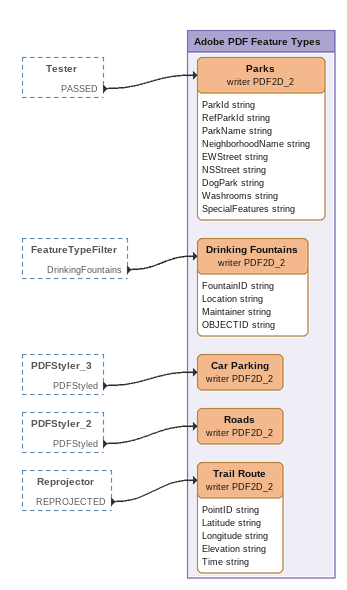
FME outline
Tester [outside]
    PASSED -> Parks (writer PDF2D_2)
FeatureTypeFilter [outside]
    DrinkingFountains -> Drinking Fountains (writer PDF2D_2)
PDFStyler_3 [outside]
    PDFStyled -> Car Parking (writer PDF2D_2)
PDFStyler_2 [outside]
    PDFStyled -> Roads (writer PDF2D_2)
Reprojector [outside]
    REPROJECTED -> Trail Route (writer PDF2D_2)

Bookmark: Adobe PDF Feature Types
Parks (writer PDF2D_2)
    attributes: ParkId string, RefParkId string, ParkName string, NeighborhoodName string, EWStreet string, NSStreet string, DogPark string, Washrooms string, SpecialFeatures string
Car Parking (writer PDF2D_2)
Drinking Fountains (writer PDF2D_2)
    attributes: FountainID string, Location string, Maintainer string, OBJECTID string
Roads (writer PDF2D_2)
Trail Route (writer PDF2D_2)
    attributes: PointID string, Latitude string, Longitude string, Elevation string, Time string
